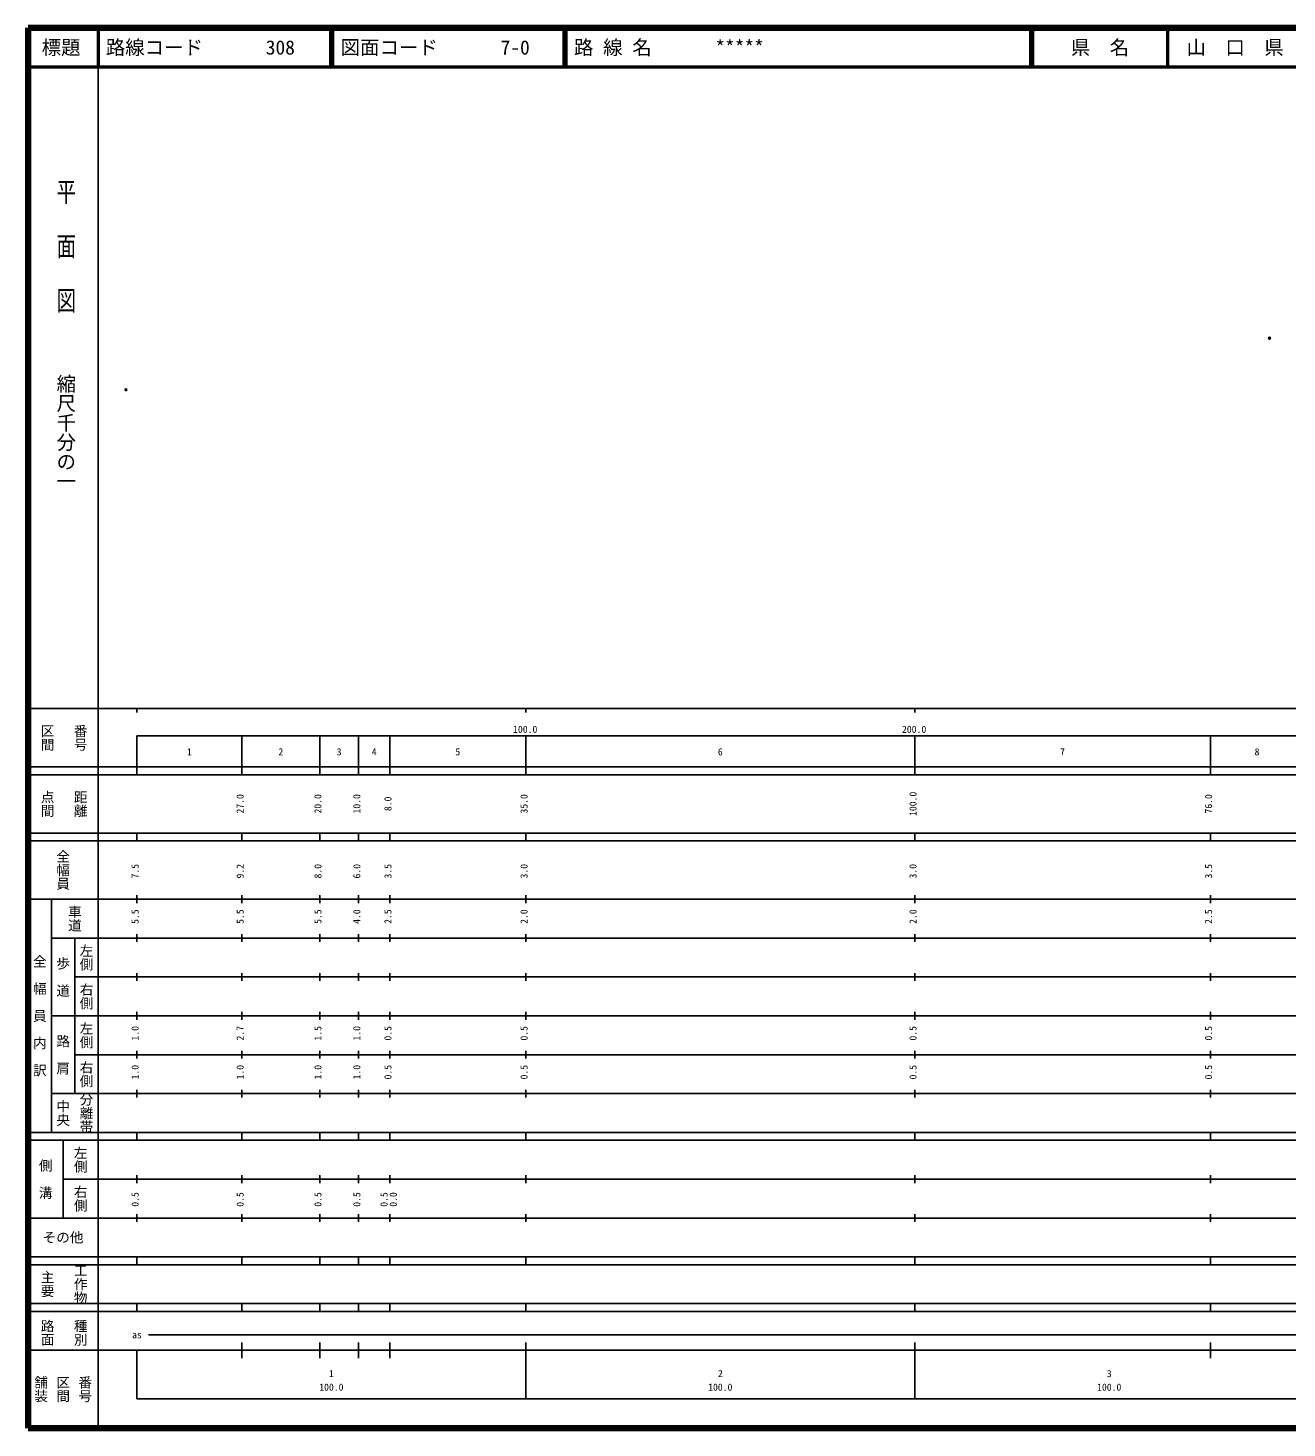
# Model space of a CAD drawing. Units: millimetres on the paper. Extents: x 40 to 680, y 20 to 380.
# Drawn here: x 40 to 363.7, y 20 to 380 of the extents above; entities that cross this region are included whole.
import ezdxf
from ezdxf.enums import TextEntityAlignment as Align

# ---------------------------------------------------------------- set-up
doc = ezdxf.new("R2010")
doc.units = ezdxf.units.MM
doc.header["$PDMODE"] = 32
doc.header["$PDSIZE"] = 0.5
doc.layers.add('M-OTRS', color=6, linetype='Continuous')
doc.layers.add('M-TTL-TXT', color=7, linetype='Continuous')
for name, color, linetype, lineweight in [('M-TTL', 2, 'Continuous', 140), ('M-TTL-BAND', 7, 'Continuous', 25), ('M-TTL-LINE', 7, 'Continuous', 50)]:
    doc.layers.add(name, color=color, linetype=linetype, lineweight=lineweight)
doc.styles.add('@ＭＳ ゴシック', font='')
doc.styles.add('ＭＳ ゴシック', font='')
doc.styles.get('@ＭＳ ゴシック').set_extended_font_data('@MS Gothic')
doc.styles.get('ＭＳ ゴシック').set_extended_font_data('MS Gothic')

msp = doc.modelspace()

# ---------------------------------------------------------------- linework, layer by layer
at = {"layer": 'M-OTRS'}
for p in [(359.214, 300.268), (65.191, 286.994)]:
    msp.add_point(p, dxfattribs=at)
at = {"layer": 'M-TTL'}
for p, q in [((40, 380), (40, 20)), ((680, 380), (40, 380)), ((40, 20), (680, 20))]:
    msp.add_line(p, q, dxfattribs=at)
at = {"layer": 'M-TTL-BAND'}
for p, q in [((58, 370), (58, 20)), ((40, 205), (579, 205)), ((68, 205), (68, 204)), ((168, 205), (168, 204)), ((268, 205), (268, 204)), ((68, 198), (579, 198)), ((68, 198), (68, 188)), ((95, 188), (95, 198)), ((115, 188), (115, 198)), ((125, 188), (125, 198)), ((133, 188), (133, 198)), ((168, 188), (168, 198)), ((268, 188), (268, 198)), ((344, 188), (344, 198)), ((40, 190), (579, 190)), ((40, 188), (579, 188)), ((40, 173), (579, 173)), ((68, 171), (68, 173)), ((95, 171), (95, 173)), ((115, 171), (115, 173)), ((125, 171), (125, 173)), ((133, 171), (133, 173)), ((168, 171), (168, 173)), ((268, 171), (268, 173)), ((344, 171), (344, 173)), ((40, 171), (579, 171)), ((40, 156), (579, 156)), ((46, 96), (46, 156)), ((68, 155), (68, 157)), ((95, 155), (95, 157)), ((115, 155), (115, 157)), ((125, 155), (125, 157)), ((133, 155), (133, 157)), ((168, 155), (168, 157)), ((268, 155), (268, 157)), ((344, 155), (344, 157)), ((46, 146), (579, 146)), ((52, 146), (52, 106)), ((68, 145), (68, 147)), ((95, 145), (95, 147)), ((115, 145), (115, 147)), ((125, 145), (125, 147)), ((133, 145), (133, 147)), ((168, 145), (168, 147)), ((268, 145), (268, 147)), ((344, 145), (344, 147)), ((68, 135), (68, 137)), ((95, 135), (95, 137)), ((115, 135), (115, 137)), ((125, 135), (125, 137)), ((133, 135), (133, 137)), ((168, 135), (168, 137)), ((268, 135), (268, 137)), ((344, 135), (344, 137)), ((52, 136), (579, 136)), ((46, 126), (579, 126)), ((68, 125), (68, 127)), ((95, 125), (95, 127)), ((115, 125), (115, 127)), ((125, 125), (125, 127)), ((133, 125), (133, 127)), ((168, 125), (168, 127)), ((268, 125), (268, 127)), ((344, 125), (344, 127)), ((52, 116), (579, 116)), ((68, 115), (68, 117)), ((95, 115), (95, 117)), ((115, 115), (115, 117)), ((125, 115), (125, 117)), ((133, 115), (133, 117)), ((168, 115), (168, 117)), ((268, 115), (268, 117)), ((344, 115), (344, 117)), ((46, 106), (579, 106)), ((68, 105), (68, 107)), ((95, 105), (95, 107)), ((115, 105), (115, 107)), ((125, 105), (125, 107)), ((133, 105), (133, 107)), ((168, 105), (168, 107)), ((268, 105), (268, 107)), ((344, 105), (344, 107)), ((40, 96), (579, 96)), ((40, 94), (579, 94)), ((49, 94), (49, 74)), ((68, 94), (68, 96)), ((95, 94), (95, 96)), ((115, 94), (115, 96)), ((125, 94), (125, 96)), ((133, 94), (133, 96)), ((168, 94), (168, 96)), ((268, 94), (268, 96)), ((344, 94), (344, 96)), ((49, 84), (579, 84)), ((68, 83), (68, 85)), ((95, 83), (95, 85)), ((115, 83), (115, 85)), ((125, 83), (125, 85)), ((133, 83), (133, 85)), ((168, 83), (168, 85)), ((268, 83), (268, 85)), ((344, 83), (344, 85)), ((40, 74), (579, 74)), ((68, 73), (68, 75)), ((95, 73), (95, 75)), ((115, 73), (115, 75)), ((125, 73), (125, 75)), ((133, 73), (133, 75)), ((168, 73), (168, 75)), ((268, 73), (268, 75)), ((344, 73), (344, 75)), ((40, 64), (579, 64)), ((40, 62), (579, 62)), ((68, 62), (68, 64)), ((95, 62), (95, 64)), ((115, 62), (115, 64)), ((125, 62), (125, 64)), ((133, 62), (133, 64)), ((168, 62), (168, 64)), ((268, 62), (268, 64)), ((344, 62), (344, 64)), ((40, 52), (579, 52)), ((68, 50), (68, 52)), ((95, 50), (95, 52)), ((115, 50), (115, 52)), ((125, 50), (125, 52)), ((133, 50), (133, 52)), ((168, 50), (168, 52)), ((268, 50), (268, 52)), ((344, 50), (344, 52)), ((40, 50), (579, 50)), ((71, 44), (565, 44)), ((40, 40), (579, 40)), ((68, 40), (68, 27.5)), ((95, 38), (95, 42)), ((115, 38), (115, 42)), ((125, 38), (125, 42)), ((133, 38), (133, 42)), ((168, 27.5), (168, 42)), ((268, 27.5), (268, 42)), ((344, 38), (344, 42)), ((68, 27.5), (579, 27.5))]:
    msp.add_line(p, q, dxfattribs=at)
at = {"layer": 'M-TTL-LINE'}
for p, q in [((58, 380), (58, 370)), ((117.75, 380), (117.75, 370)), ((118.25, 380), (118.25, 370)), ((177.75, 380), (177.75, 370)), ((178.25, 380), (178.25, 370)), ((297.75, 380), (297.75, 370)), ((298.25, 380), (298.25, 370)), ((333, 380), (333, 370)), ((40, 370), (680, 370))]:
    msp.add_line(p, q, dxfattribs=at)

# ---------------------------------------------------------------- texts
at = {"layer": 'M-TTL-BAND', "style": '@ＭＳ ゴシック', "width": 1.4}
msp.add_text('平  面  図', height=3.666, rotation=270, dxfattribs=at).set_placement((49.777, 306.475), align=Align.MIDDLE_RIGHT)
at = {"layer": 'M-TTL-BAND', "style": '@ＭＳ ゴシック'}
msp.add_text('縮尺千分の一', height=3.666, rotation=270, dxfattribs=at).set_placement((49.777, 261.03), align=Align.MIDDLE_RIGHT)
for s, p in [('区間', (45, 197.5)), ('番号', (53.5, 197.5)), ('点間', (45, 180.5)), ('距離', (53.5, 180.5)), ('全幅員', (49, 163.5)), ('車道', (52, 151)), ('左側', (55, 141)), ('全\u3000幅\u3000員\u3000内\u3000訳', (43, 126)), ('歩\u3000道', (49, 136)), ('右側', (55, 131)), ('左側', (55, 121)), ('路\u3000肩', (49, 116)), ('右側', (55, 111)), ('分離帯', (55, 101)), ('中央', (49, 101)), ('左側', (53.5, 89)), ('側\u3000溝', (44.5, 84)), ('右側', (53.5, 79)), ('工作物', (53.5, 57)), ('主要', (45, 57)), ('路面', (45, 44.5)), ('種別', (53.5, 44.5)), ('舗装', (43.333, 30)), ('区間', (49, 30)), ('番号', (54.667, 30))]:
    msp.add_text(s, height=2.566, rotation=270, dxfattribs=at).set_placement(p, align=Align.MIDDLE_CENTER)
at = {"layer": 'M-TTL-BAND', "style": 'ＭＳ ゴシック'}
for s, p in [('100.0', (167.844, 198.195)), ('200.0', (267.844, 198.195)), ('1', (81.5, 192.405)), ('2', (105, 192.405)), ('3', (120, 192.405)), ('4', (129, 192.405)), ('5', (150.5, 192.405)), ('6', (218, 192.405)), ('7', (306, 192.405)), ('8', (356, 192.405)), ('as', (68, 42.5)), ('1', (118, 32.523)), ('2', (218, 32.523)), ('3', (318, 32.523)), ('100.0', (118, 29.033)), ('100.0', (218, 29.033)), ('100.0', (318, 29.033))]:
    msp.add_text(s, height=1.833, dxfattribs=at).set_placement(p, align=Align.BOTTOM_CENTER)
for s, p in [('27.0', (96, 180.5)), ('20.0', (116, 180.5)), ('10.0', (126, 180.5)), ('8.0', (134, 180.5)), ('35.0', (169, 180.5)), ('100.0', (269, 180.5)), ('76.0', (345, 180.5)), ('7.5', (69, 163.174)), ('9.2', (96, 163.174)), ('8.0', (116, 163.174)), ('6.0', (126, 163.174)), ('3.5', (134, 163.174)), ('3.0', (169, 163.174)), ('3.0', (269, 163.174)), ('3.5', (345, 163.174)), ('5.5', (69, 151.5)), ('5.5', (96, 151.5)), ('5.5', (116, 151.5)), ('4.0', (126, 151.5)), ('2.5', (134, 151.5)), ('2.0', (169, 151.5)), ('2.0', (269, 151.5)), ('2.5', (345, 151.5)), ('1.0', (69, 121.5)), ('2.7', (96, 121.5)), ('1.5', (116, 121.5)), ('1.0', (126, 121.5)), ('0.5', (134, 121.5)), ('0.5', (169, 121.5)), ('0.5', (269, 121.5)), ('0.5', (345, 121.5)), ('1.0', (69, 111.5)), ('1.0', (96, 111.5)), ('1.0', (116, 111.5)), ('1.0', (126, 111.5)), ('0.5', (134, 111.5)), ('0.5', (169, 111.5)), ('0.5', (269, 111.5)), ('0.5', (345, 111.5)), ('0.5', (69, 78.764)), ('0.5', (96, 78.764)), ('0.5', (116, 78.764)), ('0.5', (126, 78.764)), ('0.5', (133, 78.764)), ('0.0', (135.37, 78.764))]:
    msp.add_text(s, height=1.833, rotation=90, dxfattribs=at).set_placement(p, align=Align.BOTTOM_CENTER)
msp.add_text('その他', height=2.566, dxfattribs=at).set_placement((49, 69), align=Align.MIDDLE_CENTER)
at = {"layer": 'M-TTL-TXT', "style": 'ＭＳ ゴシック'}
for s, p in [('標題', (48.5, 375)), ('県\u3000名', (315.625, 375)), ('山\u3000口\u3000県', (350.375, 375))]:
    msp.add_text(s, height=3.666, dxfattribs=at).set_placement(p, align=Align.MIDDLE_CENTER)
for s, p in [('路線コード', (60, 375)), ('308', (101.142, 375)), ('図面コード', (120.38, 375)), ('7-0', (161.521, 375)), ('路 線 名', (180.38, 375)), ('*****', (216.734, 375))]:
    msp.add_text(s, height=3.666, dxfattribs=at).set_placement(p, align=Align.MIDDLE_LEFT)

doc.saveas('drawing.dxf')
